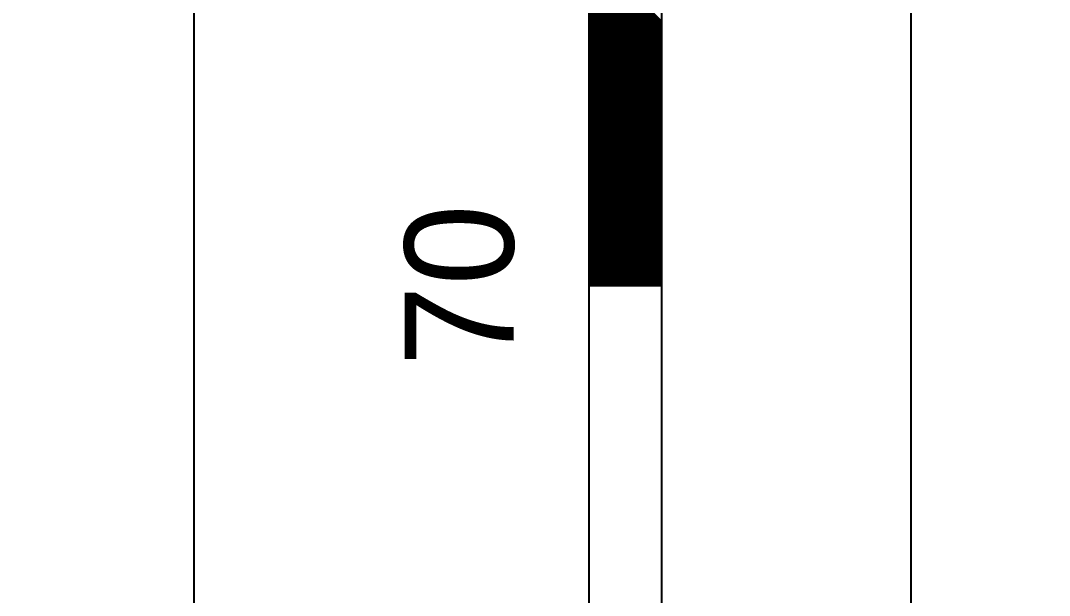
# Model space of a CAD drawing. Extents: x 730854 to 731444, y 4378581 to 4379608.
# Drawn here: x 731085.85 to 731100, y 4379546.74 to 4379554.66 of the extents above; entities that cross this region are included whole.
import ezdxf
from ezdxf.enums import TextEntityAlignment as Align

# ---------------------------------------------------------------- set-up
doc = ezdxf.new("R2010")
doc.units = 0
doc.layers.get('0').update_dxf_attribs({"linetype": 'CONTINUOUS'})

msp = doc.modelspace()

# ---------------------------------------------------------------- linework, layer by layer
at = {"color": 0, "linetype": 'CONTINUOUS'}
for p, q in [((731093.67, 4379481.01), (731093.67, 4379581.01)), ((731093.67, 4379481.01), (731093.67, 4379581.01)), ((731094.67, 4379481.01), (731094.67, 4379581.01)), ((731094.67, 4379481.01), (731094.67, 4379581.01)), ((731094.67, 4379554.64), (731093.67, 4379555.64)), ((731094.67, 4379554.64), (731093.67, 4379555.64)), ((731094.67, 4379554.63), (731093.67, 4379555.63)), ((731094.67, 4379554.63), (731093.67, 4379555.63)), ((731094.67, 4379554.62), (731093.67, 4379555.62)), ((731094.67, 4379554.62), (731093.67, 4379555.62)), ((731094.67, 4379554.6), (731093.67, 4379555.6)), ((731094.67, 4379554.6), (731093.67, 4379555.6)), ((731094.67, 4379554.59), (731093.67, 4379555.59)), ((731094.67, 4379554.59), (731093.67, 4379555.59)), ((731094.67, 4379554.57), (731093.67, 4379555.57)), ((731094.67, 4379554.57), (731093.67, 4379555.57)), ((731094.67, 4379554.56), (731093.67, 4379555.56)), ((731094.67, 4379554.56), (731093.67, 4379555.56)), ((731094.67, 4379554.54), (731093.67, 4379555.54)), ((731094.67, 4379554.54), (731093.67, 4379555.54)), ((731094.67, 4379554.53), (731093.67, 4379555.53)), ((731094.67, 4379554.53), (731093.67, 4379555.53)), ((731094.67, 4379554.52), (731093.67, 4379555.52)), ((731094.67, 4379554.52), (731093.67, 4379555.52)), ((731094.67, 4379554.5), (731093.67, 4379555.5)), ((731094.67, 4379554.5), (731093.67, 4379555.5)), ((731094.67, 4379554.49), (731093.67, 4379555.49)), ((731094.67, 4379554.49), (731093.67, 4379555.49)), ((731094.67, 4379554.47), (731093.67, 4379555.47)), ((731094.67, 4379554.47), (731093.67, 4379555.47)), ((731094.67, 4379554.46), (731093.67, 4379555.46)), ((731094.67, 4379554.46), (731093.67, 4379555.46)), ((731094.67, 4379554.45), (731093.67, 4379555.45)), ((731094.67, 4379554.45), (731093.67, 4379555.45)), ((731094.67, 4379554.43), (731093.67, 4379555.43)), ((731094.67, 4379554.43), (731093.67, 4379555.43)), ((731094.67, 4379554.42), (731093.67, 4379555.42)), ((731094.67, 4379554.42), (731093.67, 4379555.42)), ((731094.67, 4379554.4), (731093.67, 4379555.4)), ((731094.67, 4379554.4), (731093.67, 4379555.4)), ((731094.67, 4379554.39), (731093.67, 4379555.39)), ((731094.67, 4379554.39), (731093.67, 4379555.39)), ((731094.67, 4379554.37), (731093.67, 4379555.37)), ((731094.67, 4379554.37), (731093.67, 4379555.37)), ((731094.67, 4379554.36), (731093.67, 4379555.36)), ((731094.67, 4379554.36), (731093.67, 4379555.36)), ((731094.67, 4379554.35), (731093.67, 4379555.35)), ((731094.67, 4379554.35), (731093.67, 4379555.35)), ((731094.67, 4379554.33), (731093.67, 4379555.33)), ((731094.67, 4379554.33), (731093.67, 4379555.33)), ((731094.67, 4379554.32), (731093.67, 4379555.32)), ((731094.67, 4379554.32), (731093.67, 4379555.32)), ((731094.67, 4379554.3), (731093.67, 4379555.3)), ((731094.67, 4379554.3), (731093.67, 4379555.3)), ((731094.67, 4379554.29), (731093.67, 4379555.29)), ((731094.67, 4379554.29), (731093.67, 4379555.29)), ((731094.67, 4379554.28), (731093.67, 4379555.28)), ((731094.67, 4379554.28), (731093.67, 4379555.28)), ((731094.67, 4379554.26), (731093.67, 4379555.26)), ((731094.67, 4379554.26), (731093.67, 4379555.26)), ((731094.67, 4379554.25), (731093.67, 4379555.25)), ((731094.67, 4379554.25), (731093.67, 4379555.25)), ((731094.67, 4379554.23), (731093.67, 4379555.23)), ((731094.67, 4379554.23), (731093.67, 4379555.23)), ((731094.67, 4379554.22), (731093.67, 4379555.22)), ((731094.67, 4379554.22), (731093.67, 4379555.22)), ((731094.67, 4379554.2), (731093.67, 4379555.2)), ((731094.67, 4379554.2), (731093.67, 4379555.2)), ((731094.67, 4379554.19), (731093.67, 4379555.19)), ((731094.67, 4379554.19), (731093.67, 4379555.19)), ((731094.67, 4379554.18), (731093.67, 4379555.18)), ((731094.67, 4379554.18), (731093.67, 4379555.18)), ((731094.67, 4379554.16), (731093.67, 4379555.16)), ((731094.67, 4379554.16), (731093.67, 4379555.16)), ((731094.67, 4379554.15), (731093.67, 4379555.15)), ((731094.67, 4379554.15), (731093.67, 4379555.15)), ((731094.67, 4379554.13), (731093.67, 4379555.13)), ((731094.67, 4379554.13), (731093.67, 4379555.13)), ((731094.67, 4379554.12), (731093.67, 4379555.12)), ((731094.67, 4379554.12), (731093.67, 4379555.12)), ((731094.67, 4379554.11), (731093.67, 4379555.11)), ((731094.67, 4379554.11), (731093.67, 4379555.11)), ((731094.67, 4379554.09), (731093.67, 4379555.09)), ((731094.67, 4379554.09), (731093.67, 4379555.09)), ((731094.67, 4379554.08), (731093.67, 4379555.08)), ((731094.67, 4379554.08), (731093.67, 4379555.08)), ((731094.67, 4379554.06), (731093.67, 4379555.06)), ((731094.67, 4379554.06), (731093.67, 4379555.06)), ((731094.67, 4379554.05), (731093.67, 4379555.05)), ((731094.67, 4379554.05), (731093.67, 4379555.05)), ((731094.67, 4379554.04), (731093.67, 4379555.04)), ((731094.67, 4379554.04), (731093.67, 4379555.04)), ((731094.67, 4379554.02), (731093.67, 4379555.02)), ((731094.67, 4379554.02), (731093.67, 4379555.02)), ((731094.67, 4379554.01), (731093.67, 4379555.01)), ((731094.67, 4379554.01), (731093.67, 4379555.01)), ((731094.67, 4379553.99), (731093.67, 4379554.99)), ((731094.67, 4379553.99), (731093.67, 4379554.99)), ((731094.67, 4379553.98), (731093.67, 4379554.98)), ((731094.67, 4379553.98), (731093.67, 4379554.98)), ((731094.67, 4379553.96), (731093.67, 4379554.96)), ((731094.67, 4379553.96), (731093.67, 4379554.96)), ((731094.67, 4379553.95), (731093.67, 4379554.95)), ((731094.67, 4379553.95), (731093.67, 4379554.95)), ((731094.67, 4379553.94), (731093.67, 4379554.94)), ((731094.67, 4379553.94), (731093.67, 4379554.94)), ((731094.67, 4379553.92), (731093.67, 4379554.92)), ((731094.67, 4379553.92), (731093.67, 4379554.92)), ((731094.67, 4379553.91), (731093.67, 4379554.91)), ((731094.67, 4379553.91), (731093.67, 4379554.91)), ((731094.67, 4379553.89), (731093.67, 4379554.89)), ((731094.67, 4379553.89), (731093.67, 4379554.89)), ((731094.67, 4379553.88), (731093.67, 4379554.88)), ((731094.67, 4379553.88), (731093.67, 4379554.88)), ((731094.67, 4379553.87), (731093.67, 4379554.87)), ((731094.67, 4379553.87), (731093.67, 4379554.87)), ((731094.67, 4379553.85), (731093.67, 4379554.85)), ((731094.67, 4379553.85), (731093.67, 4379554.85)), ((731094.67, 4379553.84), (731093.67, 4379554.84)), ((731094.67, 4379553.84), (731093.67, 4379554.84)), ((731094.67, 4379553.82), (731093.67, 4379554.82)), ((731094.67, 4379553.82), (731093.67, 4379554.82)), ((731094.67, 4379553.81), (731093.67, 4379554.81)), ((731094.67, 4379553.81), (731093.67, 4379554.81)), ((731094.67, 4379553.79), (731093.67, 4379554.79)), ((731094.67, 4379553.79), (731093.67, 4379554.79)), ((731094.67, 4379553.78), (731093.67, 4379554.78)), ((731094.67, 4379553.78), (731093.67, 4379554.78)), ((731094.67, 4379553.77), (731093.67, 4379554.77)), ((731094.67, 4379553.77), (731093.67, 4379554.77)), ((731094.67, 4379553.75), (731093.67, 4379554.75)), ((731094.67, 4379553.75), (731093.67, 4379554.75)), ((731094.67, 4379553.74), (731093.67, 4379554.74)), ((731094.67, 4379553.74), (731093.67, 4379554.74)), ((731094.67, 4379553.72), (731093.67, 4379554.72)), ((731094.67, 4379553.72), (731093.67, 4379554.72)), ((731094.67, 4379553.71), (731093.67, 4379554.71)), ((731094.67, 4379553.71), (731093.67, 4379554.71)), ((731094.67, 4379553.7), (731093.67, 4379554.7)), ((731094.67, 4379553.7), (731093.67, 4379554.7)), ((731094.67, 4379553.68), (731093.67, 4379554.68)), ((731094.67, 4379553.68), (731093.67, 4379554.68)), ((731094.67, 4379553.67), (731093.67, 4379554.67)), ((731094.67, 4379553.67), (731093.67, 4379554.67)), ((731094.67, 4379553.65), (731093.67, 4379554.65)), ((731094.67, 4379553.65), (731093.67, 4379554.65)), ((731094.67, 4379553.64), (731093.67, 4379554.64)), ((731094.67, 4379553.64), (731093.67, 4379554.64)), ((731094.67, 4379553.63), (731093.67, 4379554.63)), ((731094.67, 4379553.63), (731093.67, 4379554.63)), ((731094.67, 4379553.61), (731093.67, 4379554.61)), ((731094.67, 4379553.61), (731093.67, 4379554.61)), ((731094.67, 4379553.6), (731093.67, 4379554.6)), ((731094.67, 4379553.6), (731093.67, 4379554.6)), ((731094.67, 4379553.58), (731093.67, 4379554.58)), ((731094.67, 4379553.58), (731093.67, 4379554.58)), ((731094.67, 4379553.57), (731093.67, 4379554.57)), ((731094.67, 4379553.57), (731093.67, 4379554.57)), ((731094.67, 4379553.55), (731093.67, 4379554.55)), ((731094.67, 4379553.55), (731093.67, 4379554.55)), ((731094.67, 4379553.54), (731093.67, 4379554.54)), ((731094.67, 4379553.54), (731093.67, 4379554.54)), ((731094.67, 4379553.53), (731093.67, 4379554.53)), ((731094.67, 4379553.53), (731093.67, 4379554.53)), ((731094.67, 4379553.51), (731093.67, 4379554.51)), ((731094.67, 4379553.51), (731093.67, 4379554.51)), ((731094.67, 4379553.5), (731093.67, 4379554.5)), ((731094.67, 4379553.5), (731093.67, 4379554.5)), ((731094.67, 4379553.48), (731093.67, 4379554.48)), ((731094.67, 4379553.48), (731093.67, 4379554.48)), ((731094.67, 4379553.47), (731093.67, 4379554.47)), ((731094.67, 4379553.47), (731093.67, 4379554.47)), ((731094.67, 4379553.46), (731093.67, 4379554.46)), ((731094.67, 4379553.46), (731093.67, 4379554.46)), ((731094.67, 4379553.44), (731093.67, 4379554.44)), ((731094.67, 4379553.44), (731093.67, 4379554.44)), ((731094.67, 4379553.43), (731093.67, 4379554.43)), ((731094.67, 4379553.43), (731093.67, 4379554.43)), ((731094.67, 4379553.41), (731093.67, 4379554.41)), ((731094.67, 4379553.41), (731093.67, 4379554.41)), ((731094.67, 4379553.4), (731093.67, 4379554.4)), ((731094.67, 4379553.4), (731093.67, 4379554.4)), ((731094.67, 4379553.38), (731093.67, 4379554.38)), ((731094.67, 4379553.38), (731093.67, 4379554.38)), ((731094.67, 4379553.37), (731093.67, 4379554.37)), ((731094.67, 4379553.37), (731093.67, 4379554.37)), ((731094.67, 4379553.36), (731093.67, 4379554.36)), ((731094.67, 4379553.36), (731093.67, 4379554.36)), ((731094.67, 4379553.34), (731093.67, 4379554.34)), ((731094.67, 4379553.34), (731093.67, 4379554.34)), ((731094.67, 4379553.33), (731093.67, 4379554.33)), ((731094.67, 4379553.33), (731093.67, 4379554.33)), ((731094.67, 4379553.31), (731093.67, 4379554.31)), ((731094.67, 4379553.31), (731093.67, 4379554.31)), ((731094.67, 4379553.3), (731093.67, 4379554.3)), ((731094.67, 4379553.3), (731093.67, 4379554.3)), ((731094.67, 4379553.29), (731093.67, 4379554.29)), ((731094.67, 4379553.29), (731093.67, 4379554.29)), ((731094.67, 4379553.27), (731093.67, 4379554.27)), ((731094.67, 4379553.27), (731093.67, 4379554.27)), ((731094.67, 4379553.26), (731093.67, 4379554.26)), ((731094.67, 4379553.26), (731093.67, 4379554.26)), ((731094.67, 4379553.24), (731093.67, 4379554.24)), ((731094.67, 4379553.24), (731093.67, 4379554.24)), ((731094.67, 4379553.23), (731093.67, 4379554.23)), ((731094.67, 4379553.23), (731093.67, 4379554.23)), ((731094.67, 4379553.21), (731093.67, 4379554.21)), ((731094.67, 4379553.21), (731093.67, 4379554.21)), ((731094.67, 4379553.2), (731093.67, 4379554.2)), ((731094.67, 4379553.2), (731093.67, 4379554.2)), ((731094.67, 4379553.19), (731093.67, 4379554.19)), ((731094.67, 4379553.19), (731093.67, 4379554.19)), ((731094.67, 4379553.17), (731093.67, 4379554.17)), ((731094.67, 4379553.17), (731093.67, 4379554.17)), ((731094.67, 4379553.16), (731093.67, 4379554.16)), ((731094.67, 4379553.16), (731093.67, 4379554.16)), ((731094.67, 4379553.14), (731093.67, 4379554.14)), ((731094.67, 4379553.14), (731093.67, 4379554.14)), ((731094.67, 4379553.13), (731093.67, 4379554.13)), ((731094.67, 4379553.13), (731093.67, 4379554.13)), ((731094.67, 4379553.12), (731093.67, 4379554.12)), ((731094.67, 4379553.12), (731093.67, 4379554.12)), ((731094.67, 4379553.1), (731093.67, 4379554.1)), ((731094.67, 4379553.1), (731093.67, 4379554.1)), ((731094.67, 4379553.09), (731093.67, 4379554.09)), ((731094.67, 4379553.09), (731093.67, 4379554.09)), ((731094.67, 4379553.07), (731093.67, 4379554.07)), ((731094.67, 4379553.07), (731093.67, 4379554.07)), ((731094.67, 4379553.06), (731093.67, 4379554.06)), ((731094.67, 4379553.06), (731093.67, 4379554.06)), ((731094.67, 4379553.05), (731093.67, 4379554.05)), ((731094.67, 4379553.05), (731093.67, 4379554.05)), ((731094.67, 4379553.03), (731093.67, 4379554.03)), ((731094.67, 4379553.03), (731093.67, 4379554.03)), ((731094.67, 4379553.02), (731093.67, 4379554.02)), ((731094.67, 4379553.02), (731093.67, 4379554.02)), ((731094.67, 4379553), (731093.67, 4379554)), ((731094.67, 4379553), (731093.67, 4379554)), ((731094.67, 4379552.99), (731093.67, 4379553.99)), ((731094.67, 4379552.99), (731093.67, 4379553.99)), ((731094.67, 4379552.97), (731093.67, 4379553.97)), ((731094.67, 4379552.97), (731093.67, 4379553.97)), ((731094.67, 4379552.96), (731093.67, 4379553.96)), ((731094.67, 4379552.96), (731093.67, 4379553.96)), ((731094.67, 4379552.95), (731093.67, 4379553.95)), ((731094.67, 4379552.95), (731093.67, 4379553.95)), ((731094.67, 4379552.93), (731093.67, 4379553.93)), ((731094.67, 4379552.93), (731093.67, 4379553.93)), ((731094.67, 4379552.92), (731093.67, 4379553.92)), ((731094.67, 4379552.92), (731093.67, 4379553.92)), ((731094.67, 4379552.9), (731093.67, 4379553.9)), ((731094.67, 4379552.9), (731093.67, 4379553.9)), ((731094.67, 4379552.89), (731093.67, 4379553.89)), ((731094.67, 4379552.89), (731093.67, 4379553.89)), ((731094.67, 4379552.88), (731093.67, 4379553.88)), ((731094.67, 4379552.88), (731093.67, 4379553.88)), ((731094.67, 4379552.86), (731093.67, 4379553.86)), ((731094.67, 4379552.86), (731093.67, 4379553.86)), ((731094.67, 4379552.85), (731093.67, 4379553.85)), ((731094.67, 4379552.85), (731093.67, 4379553.85)), ((731094.67, 4379552.83), (731093.67, 4379553.83)), ((731094.67, 4379552.83), (731093.67, 4379553.83)), ((731094.67, 4379552.82), (731093.67, 4379553.82)), ((731094.67, 4379552.82), (731093.67, 4379553.82)), ((731094.67, 4379552.8), (731093.67, 4379553.8)), ((731094.67, 4379552.8), (731093.67, 4379553.8)), ((731094.67, 4379552.79), (731093.67, 4379553.79)), ((731094.67, 4379552.79), (731093.67, 4379553.79)), ((731094.67, 4379552.78), (731093.67, 4379553.78)), ((731094.67, 4379552.78), (731093.67, 4379553.78)), ((731094.67, 4379552.76), (731093.67, 4379553.76)), ((731094.67, 4379552.76), (731093.67, 4379553.76)), ((731094.67, 4379552.75), (731093.67, 4379553.75)), ((731094.67, 4379552.75), (731093.67, 4379553.75)), ((731094.67, 4379552.73), (731093.67, 4379553.73)), ((731094.67, 4379552.73), (731093.67, 4379553.73)), ((731094.67, 4379552.72), (731093.67, 4379553.72)), ((731094.67, 4379552.72), (731093.67, 4379553.72)), ((731094.67, 4379552.71), (731093.67, 4379553.71)), ((731094.67, 4379552.71), (731093.67, 4379553.71)), ((731094.67, 4379552.69), (731093.67, 4379553.69)), ((731094.67, 4379552.69), (731093.67, 4379553.69)), ((731094.67, 4379552.68), (731093.67, 4379553.68)), ((731094.67, 4379552.68), (731093.67, 4379553.68)), ((731094.67, 4379552.66), (731093.67, 4379553.66)), ((731094.67, 4379552.66), (731093.67, 4379553.66)), ((731094.67, 4379552.65), (731093.67, 4379553.65)), ((731094.67, 4379552.65), (731093.67, 4379553.65)), ((731094.67, 4379552.64), (731093.67, 4379553.64)), ((731094.67, 4379552.64), (731093.67, 4379553.64)), ((731094.67, 4379552.62), (731093.67, 4379553.62)), ((731094.67, 4379552.62), (731093.67, 4379553.62)), ((731094.67, 4379552.61), (731093.67, 4379553.61)), ((731094.67, 4379552.61), (731093.67, 4379553.61)), ((731094.67, 4379552.59), (731093.67, 4379553.59)), ((731094.67, 4379552.59), (731093.67, 4379553.59)), ((731094.67, 4379552.58), (731093.67, 4379553.58)), ((731094.67, 4379552.58), (731093.67, 4379553.58)), ((731094.67, 4379552.56), (731093.67, 4379553.56)), ((731094.67, 4379552.56), (731093.67, 4379553.56)), ((731094.67, 4379552.55), (731093.67, 4379553.55)), ((731094.67, 4379552.55), (731093.67, 4379553.55)), ((731094.67, 4379552.54), (731093.67, 4379553.54)), ((731094.67, 4379552.54), (731093.67, 4379553.54)), ((731094.67, 4379552.52), (731093.67, 4379553.52)), ((731094.67, 4379552.52), (731093.67, 4379553.52)), ((731094.67, 4379552.51), (731093.67, 4379553.51)), ((731094.67, 4379552.51), (731093.67, 4379553.51)), ((731094.67, 4379552.49), (731093.67, 4379553.49)), ((731094.67, 4379552.49), (731093.67, 4379553.49)), ((731094.67, 4379552.48), (731093.67, 4379553.48)), ((731094.67, 4379552.48), (731093.67, 4379553.48)), ((731094.67, 4379552.47), (731093.67, 4379553.47)), ((731094.67, 4379552.47), (731093.67, 4379553.47)), ((731094.67, 4379552.45), (731093.67, 4379553.45)), ((731094.67, 4379552.45), (731093.67, 4379553.45)), ((731094.67, 4379552.44), (731093.67, 4379553.44)), ((731094.67, 4379552.44), (731093.67, 4379553.44)), ((731094.67, 4379552.42), (731093.67, 4379553.42)), ((731094.67, 4379552.42), (731093.67, 4379553.42)), ((731094.67, 4379552.41), (731093.67, 4379553.41)), ((731094.67, 4379552.41), (731093.67, 4379553.41)), ((731094.67, 4379552.39), (731093.67, 4379553.39)), ((731094.67, 4379552.39), (731093.67, 4379553.39)), ((731094.67, 4379552.38), (731093.67, 4379553.38)), ((731094.67, 4379552.38), (731093.67, 4379553.38)), ((731094.67, 4379552.37), (731093.67, 4379553.37)), ((731094.67, 4379552.37), (731093.67, 4379553.37)), ((731094.67, 4379552.35), (731093.67, 4379553.35)), ((731094.67, 4379552.35), (731093.67, 4379553.35)), ((731094.67, 4379552.34), (731093.67, 4379553.34)), ((731094.67, 4379552.34), (731093.67, 4379553.34)), ((731094.67, 4379552.32), (731093.67, 4379553.32)), ((731094.67, 4379552.32), (731093.67, 4379553.32)), ((731094.67, 4379552.31), (731093.67, 4379553.31)), ((731094.67, 4379552.31), (731093.67, 4379553.31)), ((731094.67, 4379552.3), (731093.67, 4379553.3)), ((731094.67, 4379552.3), (731093.67, 4379553.3)), ((731094.67, 4379552.28), (731093.67, 4379553.28)), ((731094.67, 4379552.28), (731093.67, 4379553.28)), ((731094.67, 4379552.27), (731093.67, 4379553.27)), ((731094.67, 4379552.27), (731093.67, 4379553.27)), ((731094.67, 4379552.25), (731093.67, 4379553.25)), ((731094.67, 4379552.25), (731093.67, 4379553.25)), ((731094.67, 4379552.24), (731093.67, 4379553.24)), ((731094.67, 4379552.24), (731093.67, 4379553.24)), ((731094.67, 4379552.23), (731093.67, 4379553.23)), ((731094.67, 4379552.23), (731093.67, 4379553.23)), ((731094.67, 4379552.21), (731093.67, 4379553.21)), ((731094.67, 4379552.21), (731093.67, 4379553.21)), ((731094.67, 4379552.2), (731093.67, 4379553.2)), ((731094.67, 4379552.2), (731093.67, 4379553.2)), ((731094.67, 4379552.18), (731093.67, 4379553.18)), ((731094.67, 4379552.18), (731093.67, 4379553.18)), ((731094.67, 4379552.17), (731093.67, 4379553.17)), ((731094.67, 4379552.17), (731093.67, 4379553.17)), ((731094.67, 4379552.15), (731093.67, 4379553.15)), ((731094.67, 4379552.15), (731093.67, 4379553.15)), ((731094.67, 4379552.14), (731093.67, 4379553.14)), ((731094.67, 4379552.14), (731093.67, 4379553.14)), ((731094.67, 4379552.13), (731093.67, 4379553.13)), ((731094.67, 4379552.13), (731093.67, 4379553.13)), ((731094.67, 4379552.11), (731093.67, 4379553.11)), ((731094.67, 4379552.11), (731093.67, 4379553.11)), ((731094.67, 4379552.1), (731093.67, 4379553.1)), ((731094.67, 4379552.1), (731093.67, 4379553.1)), ((731094.67, 4379552.08), (731093.67, 4379553.08)), ((731094.67, 4379552.08), (731093.67, 4379553.08)), ((731094.67, 4379552.07), (731093.67, 4379553.07)), ((731094.67, 4379552.07), (731093.67, 4379553.07)), ((731094.67, 4379552.06), (731093.67, 4379553.06)), ((731094.67, 4379552.06), (731093.67, 4379553.06)), ((731094.67, 4379552.04), (731093.67, 4379553.04)), ((731094.67, 4379552.04), (731093.67, 4379553.04)), ((731094.67, 4379552.03), (731093.67, 4379553.03)), ((731094.67, 4379552.03), (731093.67, 4379553.03)), ((731094.67, 4379552.01), (731093.67, 4379553.01)), ((731094.67, 4379552.01), (731093.67, 4379553.01)), ((731094.67, 4379552), (731093.67, 4379553)), ((731094.67, 4379552), (731093.67, 4379553)), ((731094.67, 4379551.98), (731093.67, 4379552.98)), ((731094.67, 4379551.98), (731093.67, 4379552.98)), ((731094.67, 4379551.97), (731093.67, 4379552.97)), ((731094.67, 4379551.97), (731093.67, 4379552.97)), ((731094.67, 4379551.96), (731093.67, 4379552.96)), ((731094.67, 4379551.96), (731093.67, 4379552.96)), ((731094.67, 4379551.94), (731093.67, 4379552.94)), ((731094.67, 4379551.94), (731093.67, 4379552.94)), ((731094.67, 4379551.93), (731093.67, 4379552.93)), ((731094.67, 4379551.93), (731093.67, 4379552.93)), ((731094.67, 4379551.91), (731093.67, 4379552.91)), ((731094.67, 4379551.91), (731093.67, 4379552.91)), ((731094.67, 4379551.9), (731093.67, 4379552.9)), ((731094.67, 4379551.9), (731093.67, 4379552.9)), ((731094.67, 4379551.89), (731093.67, 4379552.89)), ((731094.67, 4379551.89), (731093.67, 4379552.89)), ((731094.67, 4379551.87), (731093.67, 4379552.87)), ((731094.67, 4379551.87), (731093.67, 4379552.87)), ((731094.67, 4379551.86), (731093.67, 4379552.86)), ((731094.67, 4379551.86), (731093.67, 4379552.86)), ((731094.67, 4379551.84), (731093.67, 4379552.84)), ((731094.67, 4379551.84), (731093.67, 4379552.84)), ((731094.67, 4379551.83), (731093.67, 4379552.83)), ((731094.67, 4379551.83), (731093.67, 4379552.83)), ((731094.67, 4379551.81), (731093.67, 4379552.81)), ((731094.67, 4379551.81), (731093.67, 4379552.81)), ((731094.67, 4379551.8), (731093.67, 4379552.8)), ((731094.67, 4379551.8), (731093.67, 4379552.8)), ((731094.67, 4379551.79), (731093.67, 4379552.79)), ((731094.67, 4379551.79), (731093.67, 4379552.79)), ((731094.67, 4379551.77), (731093.67, 4379552.77)), ((731094.67, 4379551.77), (731093.67, 4379552.77)), ((731094.67, 4379551.76), (731093.67, 4379552.76)), ((731094.67, 4379551.76), (731093.67, 4379552.76)), ((731094.67, 4379551.74), (731093.67, 4379552.74)), ((731094.67, 4379551.74), (731093.67, 4379552.74)), ((731094.67, 4379551.73), (731093.67, 4379552.73)), ((731094.67, 4379551.73), (731093.67, 4379552.73)), ((731094.67, 4379551.72), (731093.67, 4379552.72)), ((731094.67, 4379551.72), (731093.67, 4379552.72)), ((731094.67, 4379551.7), (731093.67, 4379552.7)), ((731094.67, 4379551.7), (731093.67, 4379552.7)), ((731094.67, 4379551.69), (731093.67, 4379552.69)), ((731094.67, 4379551.69), (731093.67, 4379552.69)), ((731094.67, 4379551.67), (731093.67, 4379552.67)), ((731094.67, 4379551.67), (731093.67, 4379552.67)), ((731094.67, 4379551.66), (731093.67, 4379552.66)), ((731094.67, 4379551.66), (731093.67, 4379552.66)), ((731094.67, 4379551.65), (731093.67, 4379552.65)), ((731094.67, 4379551.65), (731093.67, 4379552.65)), ((731094.67, 4379551.63), (731093.67, 4379552.63)), ((731094.67, 4379551.63), (731093.67, 4379552.63)), ((731094.67, 4379551.62), (731093.67, 4379552.62)), ((731094.67, 4379551.62), (731093.67, 4379552.62)), ((731094.67, 4379551.6), (731093.67, 4379552.6)), ((731094.67, 4379551.6), (731093.67, 4379552.6)), ((731094.67, 4379551.59), (731093.67, 4379552.59)), ((731094.67, 4379551.59), (731093.67, 4379552.59)), ((731094.67, 4379551.57), (731093.67, 4379552.57)), ((731094.67, 4379551.57), (731093.67, 4379552.57)), ((731094.67, 4379551.56), (731093.67, 4379552.56)), ((731094.67, 4379551.56), (731093.67, 4379552.56)), ((731094.67, 4379551.55), (731093.67, 4379552.55)), ((731094.67, 4379551.55), (731093.67, 4379552.55)), ((731094.67, 4379551.53), (731093.67, 4379552.53)), ((731094.67, 4379551.53), (731093.67, 4379552.53)), ((731094.67, 4379551.52), (731093.67, 4379552.52)), ((731094.67, 4379551.52), (731093.67, 4379552.52)), ((731094.67, 4379551.5), (731093.67, 4379552.5)), ((731094.67, 4379551.5), (731093.67, 4379552.5)), ((731094.67, 4379551.49), (731093.67, 4379552.49)), ((731094.67, 4379551.49), (731093.67, 4379552.49)), ((731094.67, 4379551.48), (731093.67, 4379552.48)), ((731094.67, 4379551.48), (731093.67, 4379552.48)), ((731094.67, 4379551.46), (731093.67, 4379552.46)), ((731094.67, 4379551.46), (731093.67, 4379552.46)), ((731094.67, 4379551.45), (731093.67, 4379552.45)), ((731094.67, 4379551.45), (731093.67, 4379552.45)), ((731094.67, 4379551.43), (731093.67, 4379552.43)), ((731094.67, 4379551.43), (731093.67, 4379552.43)), ((731094.67, 4379551.42), (731093.67, 4379552.42)), ((731094.67, 4379551.42), (731093.67, 4379552.42)), ((731094.67, 4379551.4), (731093.67, 4379552.4)), ((731094.67, 4379551.4), (731093.67, 4379552.4)), ((731094.67, 4379551.39), (731093.67, 4379552.39)), ((731094.67, 4379551.39), (731093.67, 4379552.39)), ((731094.67, 4379551.38), (731093.67, 4379552.38)), ((731094.67, 4379551.38), (731093.67, 4379552.38)), ((731094.67, 4379551.36), (731093.67, 4379552.36)), ((731094.67, 4379551.36), (731093.67, 4379552.36)), ((731094.67, 4379551.35), (731093.67, 4379552.35)), ((731094.67, 4379551.35), (731093.67, 4379552.35)), ((731094.67, 4379551.33), (731093.67, 4379552.33)), ((731094.67, 4379551.33), (731093.67, 4379552.33)), ((731094.67, 4379551.32), (731093.67, 4379552.32)), ((731094.67, 4379551.32), (731093.67, 4379552.32)), ((731094.67, 4379551.31), (731093.67, 4379552.31)), ((731094.67, 4379551.31), (731093.67, 4379552.31)), ((731094.67, 4379551.29), (731093.67, 4379552.29)), ((731094.67, 4379551.29), (731093.67, 4379552.29)), ((731094.67, 4379551.28), (731093.67, 4379552.28)), ((731094.67, 4379551.28), (731093.67, 4379552.28)), ((731094.67, 4379551.26), (731093.67, 4379552.26)), ((731094.67, 4379551.26), (731093.67, 4379552.26)), ((731094.67, 4379551.25), (731093.67, 4379552.25)), ((731094.67, 4379551.25), (731093.67, 4379552.25)), ((731094.67, 4379551.24), (731093.67, 4379552.24)), ((731094.67, 4379551.24), (731093.67, 4379552.24)), ((731094.67, 4379551.22), (731093.67, 4379552.22)), ((731094.67, 4379551.22), (731093.67, 4379552.22)), ((731094.67, 4379551.21), (731093.67, 4379552.21)), ((731094.67, 4379551.21), (731093.67, 4379552.21)), ((731094.67, 4379551.19), (731093.67, 4379552.19)), ((731094.67, 4379551.19), (731093.67, 4379552.19)), ((731094.67, 4379551.18), (731093.67, 4379552.18)), ((731094.67, 4379551.18), (731093.67, 4379552.18)), ((731094.67, 4379551.16), (731093.67, 4379552.16)), ((731094.67, 4379551.16), (731093.67, 4379552.16)), ((731094.67, 4379551.15), (731093.67, 4379552.15)), ((731094.67, 4379551.15), (731093.67, 4379552.15)), ((731094.67, 4379551.14), (731093.67, 4379552.14)), ((731094.67, 4379551.14), (731093.67, 4379552.14)), ((731094.67, 4379551.12), (731093.67, 4379552.12)), ((731094.67, 4379551.12), (731093.67, 4379552.12)), ((731094.67, 4379551.11), (731093.67, 4379552.11)), ((731094.67, 4379551.11), (731093.67, 4379552.11)), ((731094.67, 4379551.09), (731093.67, 4379552.09)), ((731094.67, 4379551.09), (731093.67, 4379552.09)), ((731094.67, 4379551.08), (731093.67, 4379552.08)), ((731094.67, 4379551.08), (731093.67, 4379552.08)), ((731094.67, 4379551.07), (731093.67, 4379552.07)), ((731094.67, 4379551.07), (731093.67, 4379552.07)), ((731094.67, 4379551.05), (731093.67, 4379552.05)), ((731094.67, 4379551.05), (731093.67, 4379552.05)), ((731094.67, 4379551.04), (731093.67, 4379552.04)), ((731094.67, 4379551.04), (731093.67, 4379552.04)), ((731094.67, 4379551.02), (731093.67, 4379552.02)), ((731094.67, 4379551.02), (731093.67, 4379552.02)), ((731094.67, 4379551.01), (731093.67, 4379552.01)), ((731094.67, 4379551.01), (731093.67, 4379552.01)), ((731094.65, 4379551.01), (731093.67, 4379551.99)), ((731094.65, 4379551.01), (731093.67, 4379551.99)), ((731094.64, 4379551.01), (731093.67, 4379551.98)), ((731094.64, 4379551.01), (731093.67, 4379551.98)), ((731094.63, 4379551.01), (731093.67, 4379551.97)), ((731094.63, 4379551.01), (731093.67, 4379551.97)), ((731094.61, 4379551.01), (731093.67, 4379551.95)), ((731094.61, 4379551.01), (731093.67, 4379551.95)), ((731094.6, 4379551.01), (731093.67, 4379551.94)), ((731094.6, 4379551.01), (731093.67, 4379551.94)), ((731094.58, 4379551.01), (731093.67, 4379551.92)), ((731094.58, 4379551.01), (731093.67, 4379551.92)), ((731094.57, 4379551.01), (731093.67, 4379551.91)), ((731094.57, 4379551.01), (731093.67, 4379551.91)), ((731094.56, 4379551.01), (731093.67, 4379551.9)), ((731094.56, 4379551.01), (731093.67, 4379551.9)), ((731094.54, 4379551.01), (731093.67, 4379551.88)), ((731094.54, 4379551.01), (731093.67, 4379551.88)), ((731094.53, 4379551.01), (731093.67, 4379551.87)), ((731094.53, 4379551.01), (731093.67, 4379551.87)), ((731094.51, 4379551.01), (731093.67, 4379551.85)), ((731094.51, 4379551.01), (731093.67, 4379551.85)), ((731094.5, 4379551.01), (731093.67, 4379551.84)), ((731094.5, 4379551.01), (731093.67, 4379551.84)), ((731094.48, 4379551.01), (731093.67, 4379551.82)), ((731094.48, 4379551.01), (731093.67, 4379551.82)), ((731094.47, 4379551.01), (731093.67, 4379551.81)), ((731094.47, 4379551.01), (731093.67, 4379551.81)), ((731094.46, 4379551.01), (731093.67, 4379551.8)), ((731094.46, 4379551.01), (731093.67, 4379551.8)), ((731094.44, 4379551.01), (731093.67, 4379551.78)), ((731094.44, 4379551.01), (731093.67, 4379551.78)), ((731094.43, 4379551.01), (731093.67, 4379551.77)), ((731094.43, 4379551.01), (731093.67, 4379551.77)), ((731094.41, 4379551.01), (731093.67, 4379551.75)), ((731094.41, 4379551.01), (731093.67, 4379551.75)), ((731094.4, 4379551.01), (731093.67, 4379551.74)), ((731094.4, 4379551.01), (731093.67, 4379551.74)), ((731094.39, 4379551.01), (731093.67, 4379551.73)), ((731094.39, 4379551.01), (731093.67, 4379551.73)), ((731094.37, 4379551.01), (731093.67, 4379551.71)), ((731094.37, 4379551.01), (731093.67, 4379551.71)), ((731094.36, 4379551.01), (731093.67, 4379551.7)), ((731094.36, 4379551.01), (731093.67, 4379551.7)), ((731094.34, 4379551.01), (731093.67, 4379551.68)), ((731094.34, 4379551.01), (731093.67, 4379551.68)), ((731094.33, 4379551.01), (731093.67, 4379551.67)), ((731094.33, 4379551.01), (731093.67, 4379551.67)), ((731094.32, 4379551.01), (731093.67, 4379551.66)), ((731094.32, 4379551.01), (731093.67, 4379551.66)), ((731094.3, 4379551.01), (731093.67, 4379551.64)), ((731094.3, 4379551.01), (731093.67, 4379551.64)), ((731094.29, 4379551.01), (731093.67, 4379551.63)), ((731094.29, 4379551.01), (731093.67, 4379551.63)), ((731094.27, 4379551.01), (731093.67, 4379551.61)), ((731094.27, 4379551.01), (731093.67, 4379551.61)), ((731094.26, 4379551.01), (731093.67, 4379551.6)), ((731094.26, 4379551.01), (731093.67, 4379551.6)), ((731094.24, 4379551.01), (731093.67, 4379551.58)), ((731094.24, 4379551.01), (731093.67, 4379551.58)), ((731094.23, 4379551.01), (731093.67, 4379551.57)), ((731094.23, 4379551.01), (731093.67, 4379551.57)), ((731094.22, 4379551.01), (731093.67, 4379551.56)), ((731094.22, 4379551.01), (731093.67, 4379551.56)), ((731094.2, 4379551.01), (731093.67, 4379551.54)), ((731094.2, 4379551.01), (731093.67, 4379551.54)), ((731094.19, 4379551.01), (731093.67, 4379551.53)), ((731094.19, 4379551.01), (731093.67, 4379551.53)), ((731094.17, 4379551.01), (731093.67, 4379551.51)), ((731094.17, 4379551.01), (731093.67, 4379551.51)), ((731094.16, 4379551.01), (731093.67, 4379551.5)), ((731094.16, 4379551.01), (731093.67, 4379551.5)), ((731094.15, 4379551.01), (731093.67, 4379551.49)), ((731094.15, 4379551.01), (731093.67, 4379551.49)), ((731094.13, 4379551.01), (731093.67, 4379551.47)), ((731094.13, 4379551.01), (731093.67, 4379551.47)), ((731094.12, 4379551.01), (731093.67, 4379551.46)), ((731094.12, 4379551.01), (731093.67, 4379551.46)), ((731094.1, 4379551.01), (731093.67, 4379551.44)), ((731094.1, 4379551.01), (731093.67, 4379551.44)), ((731094.09, 4379551.01), (731093.67, 4379551.43)), ((731094.09, 4379551.01), (731093.67, 4379551.43)), ((731094.07, 4379551.01), (731093.67, 4379551.41)), ((731094.07, 4379551.01), (731093.67, 4379551.41)), ((731094.06, 4379551.01), (731093.67, 4379551.4)), ((731094.06, 4379551.01), (731093.67, 4379551.4)), ((731094.05, 4379551.01), (731093.67, 4379551.39)), ((731094.05, 4379551.01), (731093.67, 4379551.39)), ((731094.03, 4379551.01), (731093.67, 4379551.37)), ((731094.03, 4379551.01), (731093.67, 4379551.37)), ((731094.02, 4379551.01), (731093.67, 4379551.36)), ((731094.02, 4379551.01), (731093.67, 4379551.36)), ((731094, 4379551.01), (731093.67, 4379551.34)), ((731094, 4379551.01), (731093.67, 4379551.34)), ((731093.99, 4379551.01), (731093.67, 4379551.33)), ((731093.99, 4379551.01), (731093.67, 4379551.33)), ((731093.98, 4379551.01), (731093.67, 4379551.32)), ((731093.98, 4379551.01), (731093.67, 4379551.32)), ((731093.96, 4379551.01), (731093.67, 4379551.3)), ((731093.96, 4379551.01), (731093.67, 4379551.3)), ((731093.95, 4379551.01), (731093.67, 4379551.29)), ((731093.95, 4379551.01), (731093.67, 4379551.29)), ((731093.93, 4379551.01), (731093.67, 4379551.27)), ((731093.93, 4379551.01), (731093.67, 4379551.27)), ((731093.92, 4379551.01), (731093.67, 4379551.26)), ((731093.92, 4379551.01), (731093.67, 4379551.26)), ((731093.91, 4379551.01), (731093.67, 4379551.25)), ((731093.91, 4379551.01), (731093.67, 4379551.25)), ((731093.89, 4379551.01), (731093.67, 4379551.23)), ((731093.89, 4379551.01), (731093.67, 4379551.23)), ((731093.88, 4379551.01), (731093.67, 4379551.22)), ((731093.88, 4379551.01), (731093.67, 4379551.22)), ((731093.86, 4379551.01), (731093.67, 4379551.2)), ((731093.86, 4379551.01), (731093.67, 4379551.2)), ((731093.85, 4379551.01), (731093.67, 4379551.19)), ((731093.85, 4379551.01), (731093.67, 4379551.19)), ((731093.83, 4379551.01), (731093.67, 4379551.17)), ((731093.83, 4379551.01), (731093.67, 4379551.17)), ((731093.82, 4379551.01), (731093.67, 4379551.16)), ((731093.82, 4379551.01), (731093.67, 4379551.16)), ((731093.81, 4379551.01), (731093.67, 4379551.15)), ((731093.81, 4379551.01), (731093.67, 4379551.15)), ((731093.79, 4379551.01), (731093.67, 4379551.13)), ((731093.79, 4379551.01), (731093.67, 4379551.13)), ((731093.78, 4379551.01), (731093.67, 4379551.12)), ((731093.78, 4379551.01), (731093.67, 4379551.12)), ((731093.76, 4379551.01), (731093.67, 4379551.1)), ((731093.76, 4379551.01), (731093.67, 4379551.1)), ((731093.75, 4379551.01), (731093.67, 4379551.09)), ((731093.75, 4379551.01), (731093.67, 4379551.09)), ((731093.74, 4379551.01), (731093.67, 4379551.08)), ((731093.74, 4379551.01), (731093.67, 4379551.08)), ((731093.72, 4379551.01), (731093.67, 4379551.06)), ((731093.72, 4379551.01), (731093.67, 4379551.06)), ((731093.71, 4379551.01), (731093.67, 4379551.05)), ((731093.71, 4379551.01), (731093.67, 4379551.05)), ((731093.69, 4379551.01), (731093.67, 4379551.03)), ((731093.69, 4379551.01), (731093.67, 4379551.03)), ((731093.68, 4379551.01), (731093.67, 4379551.02)), ((731093.68, 4379551.01), (731093.67, 4379551.02))]:
    msp.add_line(p, q, dxfattribs=at)
msp.add_lwpolyline([(731094.67, 4379551.01), (731094.67, 4379561.01), (731093.67, 4379561.01), (731093.67, 4379551.01)], close=True, dxfattribs=at)
msp.add_lwpolyline([(731094.67, 4379551.01), (731094.67, 4379561.01), (731093.67, 4379561.01), (731093.67, 4379551.01)], close=True, dxfattribs=at)

# ---------------------------------------------------------------- texts
msp.add_text('70', height=1.5, rotation=90, dxfattribs=at).set_placement((731091.88, 4379551.01), align=Align.MIDDLE)
msp.add_text('70', height=1.5, rotation=90, dxfattribs=at).set_placement((731091.88, 4379551.01), align=Align.MIDDLE)

# ---------------------------------------------------------------- meshes
mesh = msp.add_polyface(dxfattribs=at)
corners = [(730854.5, 4378581), (730854.5, 4378581), (730854.5, 4378771.962), (731162.5, 4378581), (730854.5, 4378946.493), (731444, 4378581), (730854.5, 4379607.5), (731444, 4379242.007), (731444, 4379607.5)]
mesh.append_faces([[corners[k] for k in face] for face in [(0, 1, 3, 2), (2, 3, 5, 4), (4, 5, 7, 6), (6, 7, 8, 8)]], dxfattribs={"vtx0": -1, "vtx2": -1, "color": 0})
mesh = msp.add_polyface(dxfattribs=at)
corners = [(730864.5, 4379421), (730864.5, 4379421), (730864.5, 4379595.271), (731145.58, 4379421), (730864.5, 4379601.5), (731145.58, 4379427.229), (731145.58, 4379601.5)]
mesh.append_faces([[corners[k] for k in face] for face in [(0, 1, 3, 2), (2, 3, 5, 4), (4, 5, 6, 6)]], dxfattribs={"vtx0": -1, "vtx2": -1, "color": 0})
mesh = msp.add_polyface(dxfattribs=at)
corners = [(731088.23, 4379428.19), (731088.23, 4379428.19), (731088.23, 4379434.309), (731098.1, 4379428.19), (731088.23, 4379594.66), (731098.1, 4379588.541), (731098.1, 4379594.66)]
mesh.append_faces([[corners[k] for k in face] for face in [(0, 1, 3, 2), (2, 3, 5, 4), (4, 5, 6, 6)]], dxfattribs={"vtx0": -1, "vtx2": -1, "color": 0})

doc.saveas('drawing.dxf')
